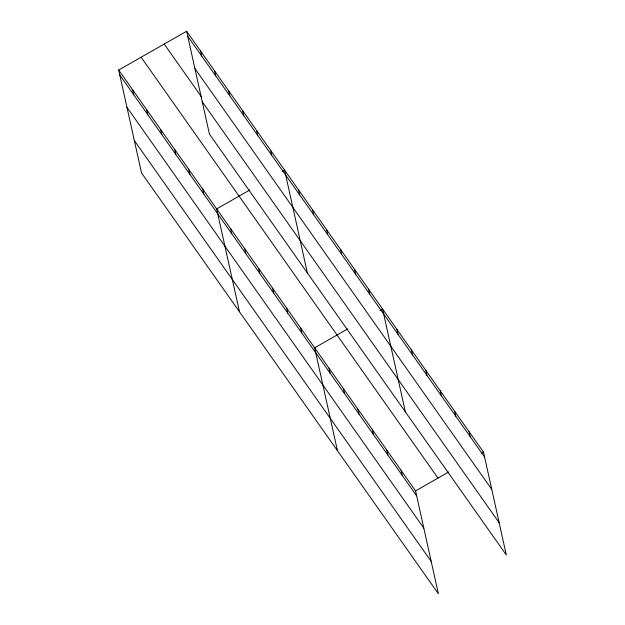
<?xml version="1.0" encoding="UTF-8"?>
<svg xmlns="http://www.w3.org/2000/svg" width="625" height="625" viewBox="0 0 625 625"><rect width="100%" height="100%" fill="white"/><g stroke="black" fill="none" stroke-linecap="round" stroke-linejoin="round"><path stroke-width="0.94" d="M118.695 70.023L415.57 490.898L438.367 593.75L141.5 172.883L118.695 70.023L186.633 31.25L483.5 452.117L506.305 554.977L209.43 134.102L186.633 31.25M249.805 189.992L216.664 208.914L239.469 311.766M282.109 171.562L284.594 170.141L307.398 272.992M347.773 328.883L314.633 347.797L337.438 450.656M380.07 310.445L382.562 309.023L405.367 411.875M415.57 490.898L448.711 471.977M481.836 453.07L483.5 452.117M187.734 36.211L484.602 457.086M194.891 68.516L491.766 489.391M164.211 44.047L201.719 97.219M202.273 101.805L499.141 522.672M141.117 57.227L437.984 478.102M119.797 74.992L416.664 495.859M126.961 107.297L423.828 528.164M134.336 140.578L431.211 561.445M469.078 431.68L470.18 436.641M454.664 411.234L455.758 416.203M440.242 390.789L441.344 395.758M425.82 370.352L426.922 375.312M411.406 349.906L412.5 354.875M396.984 329.469L398.086 334.43M368.57 289.18L369.672 294.148M401.148 470.453L402.25 475.414M354.57 269.344L355.672 274.305M386.727 450.008L387.828 454.977M340.578 249.5L341.68 254.469M372.312 429.57L373.406 434.531M326.586 229.656L327.68 234.625M357.891 409.125L358.992 414.094M312.586 209.82L313.688 214.781M343.469 388.688L344.57 393.648M298.594 189.977L299.695 194.945M329.055 368.242L330.148 373.203M270.602 150.297L271.703 155.258M300.633 327.961L301.734 332.922M256.609 130.453L257.711 135.422M286.641 308.117L287.742 313.078M242.609 110.617L243.711 115.578M272.648 288.273L273.75 293.242M228.617 90.773L229.719 95.734M258.648 268.438L259.75 273.398M214.617 70.93L215.719 75.898M244.656 248.594L245.758 253.555M200.625 51.094L201.727 56.055M230.656 228.75L231.758 233.719M202.672 189.07L203.773 194.039M188.672 169.234L189.773 174.195M174.68 149.391L175.781 154.352M160.68 129.547L161.781 134.516M146.688 109.711L147.789 114.672M132.695 89.867L133.797 94.828"/></g></svg>
